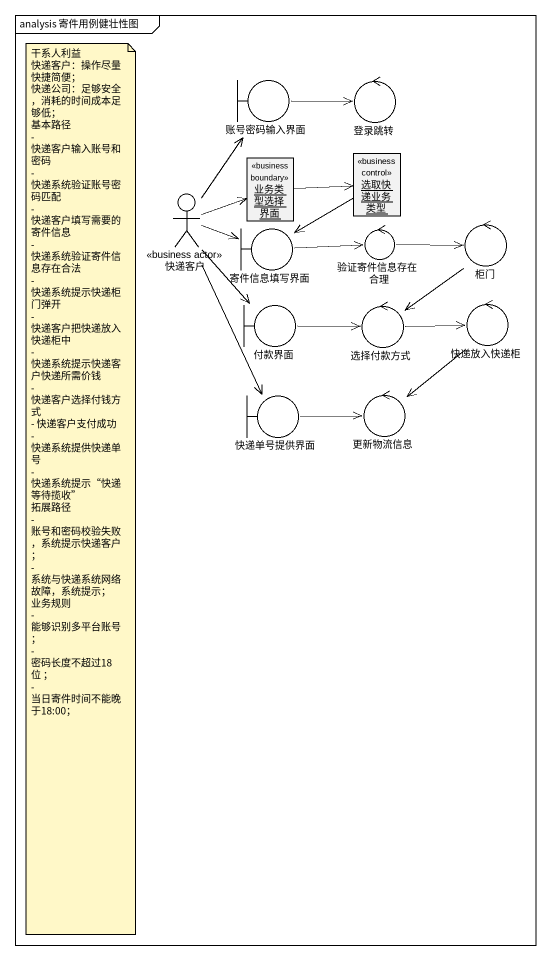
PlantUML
@startuml
mainframe analysis 寄件用例健壮性图
allowmixing
hide circle
hide empty members
boundary 账号密码输入界面
control 登录跳转
object 业务类型选择界面 <<business boundary>>
object 选取快递业务类型 <<business control>>
actor 快递客户 <<business actor>>
boundary 寄件信息填写界面
control 验证寄件信息存在合理
control 柜门
boundary 付款界面
control 快递放入快递柜
control 选择付款方式
boundary 快递单号提供界面
control 更新物流信息
账号密码输入界面 -right-> 登录跳转
业务类型选择界面 -right-> 选取快递业务类型
选取快递业务类型 --> 寄件信息填写界面
快递客户 -up-> 账号密码输入界面
快递客户 -right-> 业务类型选择界面
快递客户 -right-> 寄件信息填写界面
快递客户 --> 付款界面
快递客户 --> 快递单号提供界面
寄件信息填写界面 -right-> 验证寄件信息存在合理
验证寄件信息存在合理 -right-> 柜门
柜门 --> 选择付款方式
付款界面 -right-> 选择付款方式
快递放入快递柜 --> 更新物流信息
选择付款方式 -right-> 快递放入快递柜
快递单号提供界面 -right-> 更新物流信息
note as N1
  干系人利益
  快递客户：操作尽量快捷简便；
  快递公司：足够安全，消耗的时间成本足够低；
  基本路径
  - 快递客户输入账号和密码
  - 快递系统验证账号密码匹配
  - 快递客户填写需要的寄件信息
  - 快递系统验证寄件信息存在合法
  - 快递系统提示快递柜门弹开
  - 快递客户把快递放入快递柜中
  - 快递系统提示快递客户快递所需价钱
  - 快递客户选择付钱方式
  - 快递客户支付成功
  - 快递系统提供快递单号
  - 快递系统提示“快递等待揽收”
  拓展路径
  - 账号和密码校验失败，系统提示快递客户；
  - 系统与快递系统网络故障，系统提示；
  业务规则
  - 能够识别多平台账号 ；
  - 密码长度不超过18位 ；
  - 当日寄件时间不能晚于18:00；
end note
@enduml
